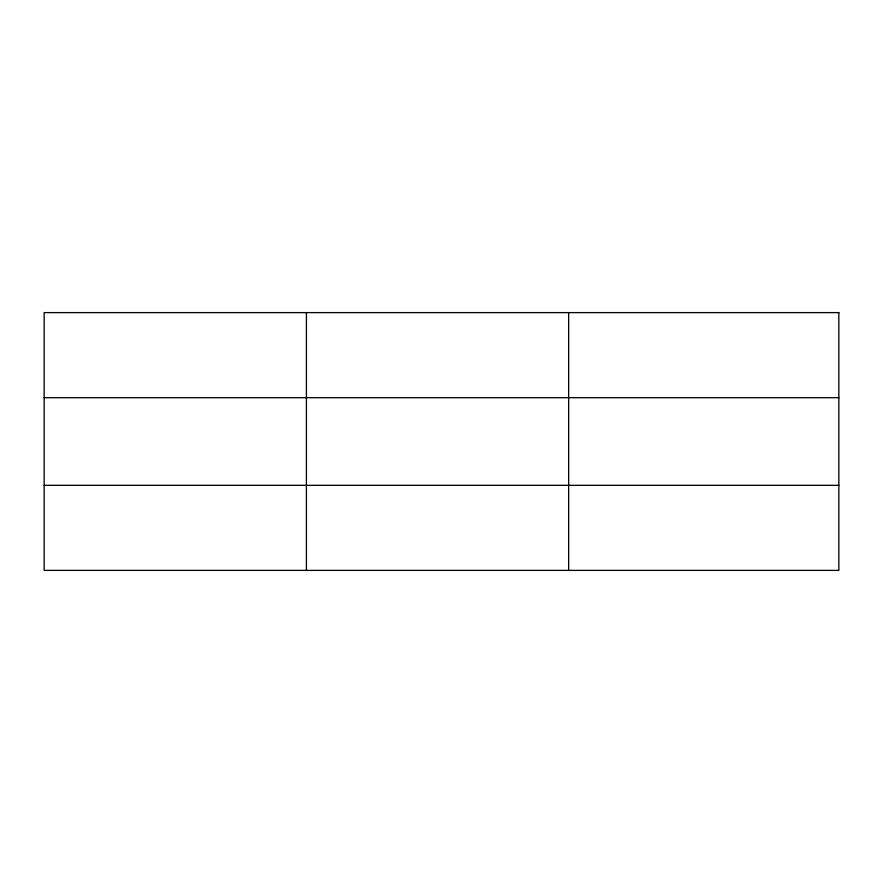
<?xml version="1.0" encoding="UTF-8"?>
<svg xmlns="http://www.w3.org/2000/svg" width="883" height="883" viewBox="0 0 883 883"><rect width="100%" height="100%" fill="white"/><g stroke="black" fill="none" stroke-linecap="round" stroke-linejoin="round"><path stroke-width="1.32" d="M306.401 312.615L306.401 570.385M568.652 312.615L568.652 570.385M44.15 397.681L838.85 397.681M44.15 485.319L838.85 485.319M838.85 312.615L838.85 570.385L44.15 570.385L44.15 312.615L838.85 312.615"/></g></svg>
